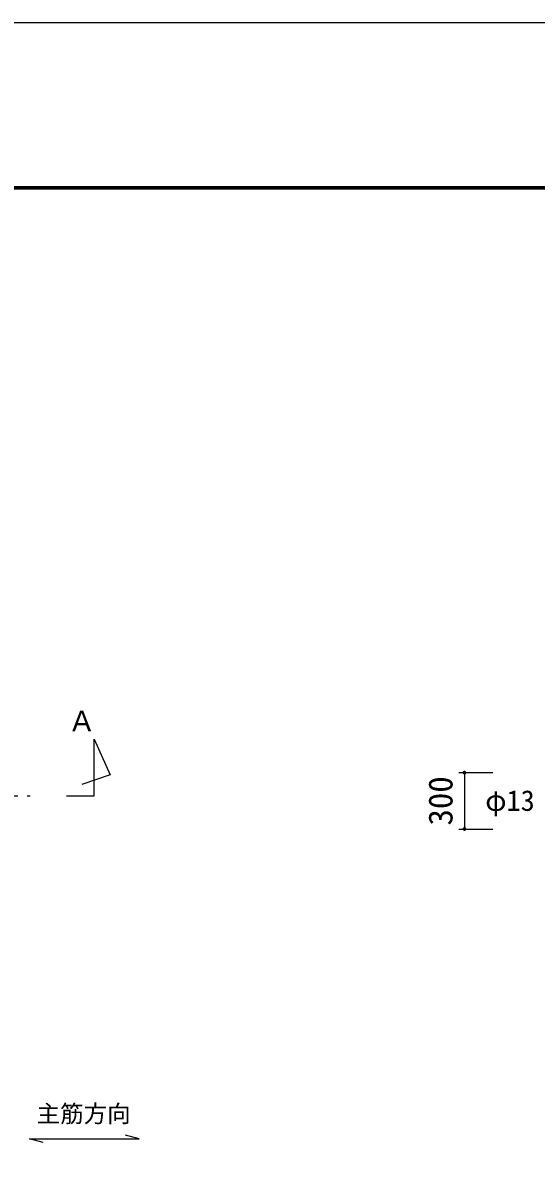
# Model space of a CAD drawing. Units: millimetres, scale not verified. Extents: x -14850 to 14850, y -10500 to 10500.
# Drawn here: x -6463 to -3728, y 4462 to 10500 of the extents above; entities that cross this region are included whole.
import ezdxf
from ezdxf.enums import TextEntityAlignment as Align

# ---------------------------------------------------------------- set-up
doc = ezdxf.new("R2010")
doc.units = ezdxf.units.MM
doc.header["$LTSCALE"] = 50
doc.linetypes.add('CHAIN1', pattern=[8, 5, -1, 1, -1])
for name, color, linetype, lineweight in [('0-0_機器', 3, 'Continuous', 25), ('0-1_空気管', 3, 'Continuous', 25), ('0-2_躯体', 3, 'Continuous', 25), ('0-5_製作', 5, 'Continuous', 25), ('0-6_07', 3, 'Continuous', 25), ('0-7_図面枠', 7, 'Continuous', 25), ('0-8_Axis_waku', 7, 'Continuous', 25)]:
    doc.layers.add(name, color=color, linetype=linetype, lineweight=lineweight)
doc.styles.add('ＭＳ ゴシック', font='')
doc.styles.get('ＭＳ ゴシック').set_extended_font_data('MS Gothic')

msp = doc.modelspace()

# ---------------------------------------------------------------- linework, layer by layer
at = {"layer": '0-0_機器'}
msp.add_lwpolyline([(-6229.27, 6385.94), (-6082.91, 6385.94), (-6082.91, 6687.44), (-5996.39, 6497.11), (-6147.79, 6445.2)], dxfattribs=at)
at = {"layer": '0-1_空気管', "linetype": 'CHAIN1'}
msp.add_line((-10339.45, 6385.94), (-6423.7, 6385.94), dxfattribs=at)
at = {"layer": '0-2_躯体'}
msp.add_lwpolyline([(-6353.87, 4540.73), (-6426.31, 4560.14), (-5842.79, 4560.14), (-5915.24, 4579.56)], dxfattribs=at)
at = {"layer": '0-5_製作', "color": 2}
msp.add_line((-4110.33, 6508.74), (-4110.33, 6208.74), dxfattribs=at)
at = {"layer": '0-6_07', "color": 2}
for p, q in [((-4140.33, 6508.74), (-3959.55, 6508.74)), ((-4140.33, 6208.74), (-3959.55, 6208.74))]:
    msp.add_line(p, q, dxfattribs=at)
at = {"layer": '0-6_07', "color": 5}
for points in [[(-4110.33, 6508.74), (-4120.33, 6508.74), (-4120.31, 6509.36)], [(-4110.33, 6508.74), (-4120.25, 6507.48), (-4120.33, 6508.74)], [(-4110.33, 6508.74), (-4120.31, 6509.36), (-4120.15, 6510.61)], [(-4110.33, 6508.74), (-4120.02, 6506.25), (-4120.25, 6507.48)], [(-4110.33, 6508.74), (-4120.15, 6510.61), (-4119.84, 6511.83)], [(-4110.33, 6508.74), (-4119.63, 6505.06), (-4120.02, 6506.25)], [(-4110.33, 6508.74), (-4119.84, 6511.83), (-4119.38, 6512.99)], [(-4110.33, 6508.74), (-4119.09, 6503.92), (-4119.63, 6505.06)], [(-4110.33, 6518.74), (-4119.38, 6512.99), (-4118.77, 6514.09)], [(-4110.33, 6508.74), (-4119.38, 6512.99), (-4110.33, 6518.74)], [(-4110.33, 6508.74), (-4118.42, 6502.86), (-4119.09, 6503.92)], [(-4110.33, 6518.74), (-4118.77, 6514.09), (-4111.58, 6518.66)], [(-4111.58, 6518.66), (-4118.77, 6514.09), (-4118.04, 6515.11)], [(-4110.33, 6498.74), (-4118.42, 6502.86), (-4110.33, 6508.74)], [(-4110.33, 6498.74), (-4117.62, 6501.89), (-4118.42, 6502.86)], [(-4111.58, 6518.66), (-4118.04, 6515.11), (-4112.82, 6518.42)], [(-4112.82, 6518.42), (-4118.04, 6515.11), (-4117.18, 6516.03)], [(-4110.33, 6498.74), (-4116.71, 6501.03), (-4117.62, 6501.89)], [(-4112.82, 6518.42), (-4117.18, 6516.03), (-4114.01, 6518.03)], [(-4114.01, 6518.03), (-4117.18, 6516.03), (-4116.21, 6516.83)], [(-4110.33, 6498.74), (-4115.69, 6500.29), (-4116.71, 6501.03)], [(-4114.01, 6518.03), (-4116.21, 6516.83), (-4115.15, 6517.5)], [(-4110.33, 6498.74), (-4114.59, 6499.69), (-4115.69, 6500.29)], [(-4110.33, 6498.74), (-4113.42, 6499.23), (-4114.59, 6499.69)], [(-4110.33, 6498.74), (-4112.2, 6498.91), (-4113.42, 6499.23)], [(-4110.33, 6498.74), (-4110.96, 6498.76), (-4112.2, 6498.91)], [(-4109.7, 6518.72), (-4110.33, 6508.74), (-4110.33, 6518.74)], [(-4108.46, 6518.56), (-4110.33, 6508.74), (-4109.7, 6518.72)], [(-4107.24, 6518.25), (-4110.33, 6508.74), (-4108.46, 6518.56)], [(-4106.07, 6517.78), (-4110.33, 6508.74), (-4107.24, 6518.25)], [(-4104.97, 6517.18), (-4110.33, 6508.74), (-4106.07, 6517.78)], [(-4103.96, 6516.44), (-4110.33, 6508.74), (-4104.97, 6517.18)], [(-4103.04, 6515.58), (-4110.33, 6508.74), (-4103.96, 6516.44)], [(-4102.24, 6514.61), (-4110.33, 6508.74), (-4103.04, 6515.58)], [(-4101.57, 6513.55), (-4110.33, 6508.74), (-4102.24, 6514.61)], [(-4101.57, 6513.55), (-4100.33, 6508.74), (-4110.33, 6508.74)], [(-4100.33, 6508.74), (-4110.33, 6498.74), (-4110.33, 6508.74)], [(-4100.35, 6508.11), (-4110.33, 6498.74), (-4100.33, 6508.74)], [(-4100.51, 6506.86), (-4110.33, 6498.74), (-4100.35, 6508.11)], [(-4100.82, 6505.65), (-4110.33, 6498.74), (-4100.51, 6506.86)], [(-4101.28, 6504.48), (-4110.33, 6498.74), (-4100.82, 6505.65)], [(-4101.89, 6503.38), (-4110.33, 6498.74), (-4101.28, 6504.48)], [(-4101.89, 6503.38), (-4109.08, 6498.82), (-4110.33, 6498.74)], [(-4102.63, 6502.36), (-4109.08, 6498.82), (-4101.89, 6503.38)], [(-4102.63, 6502.36), (-4107.84, 6499.05), (-4109.08, 6498.82)], [(-4103.49, 6501.45), (-4107.84, 6499.05), (-4102.63, 6502.36)], [(-4103.49, 6501.45), (-4106.65, 6499.44), (-4107.84, 6499.05)], [(-4104.45, 6500.65), (-4106.65, 6499.44), (-4103.49, 6501.45)], [(-4104.45, 6500.65), (-4105.51, 6499.97), (-4106.65, 6499.44)], [(-4101.03, 6512.42), (-4100.33, 6508.74), (-4101.57, 6513.55)], [(-4100.65, 6511.22), (-4100.33, 6508.74), (-4101.03, 6512.42)], [(-4100.41, 6509.99), (-4100.33, 6508.74), (-4100.65, 6511.22)], [(-4110.33, 6208.74), (-4120.33, 6208.74), (-4120.31, 6209.37)], [(-4110.33, 6208.74), (-4120.25, 6207.48), (-4120.33, 6208.74)], [(-4110.33, 6208.74), (-4120.31, 6209.37), (-4120.15, 6210.61)], [(-4110.33, 6208.74), (-4120.02, 6206.25), (-4120.25, 6207.48)], [(-4110.33, 6208.74), (-4120.15, 6210.61), (-4119.84, 6211.83)], [(-4110.33, 6208.74), (-4119.63, 6205.06), (-4120.02, 6206.25)], [(-4110.33, 6218.74), (-4119.84, 6211.83), (-4119.38, 6213)], [(-4110.33, 6208.74), (-4119.84, 6211.83), (-4110.33, 6218.74)], [(-4110.33, 6208.74), (-4119.09, 6203.92), (-4119.63, 6205.06)], [(-4110.33, 6218.74), (-4119.38, 6213), (-4111.58, 6218.66)], [(-4111.58, 6218.66), (-4119.38, 6213), (-4118.77, 6214.1)], [(-4110.33, 6208.74), (-4118.42, 6202.86), (-4119.09, 6203.92)], [(-4111.58, 6218.66), (-4118.77, 6214.1), (-4112.82, 6218.42)], [(-4112.82, 6218.42), (-4118.77, 6214.1), (-4118.04, 6215.11)], [(-4110.33, 6198.74), (-4118.42, 6202.86), (-4110.33, 6208.74)], [(-4110.33, 6198.74), (-4117.62, 6201.89), (-4118.42, 6202.86)], [(-4112.82, 6218.42), (-4118.04, 6215.11), (-4114.01, 6218.04)], [(-4114.01, 6218.04), (-4118.04, 6215.11), (-4117.18, 6216.03)], [(-4110.33, 6198.74), (-4116.71, 6201.03), (-4117.62, 6201.89)], [(-4114.01, 6218.04), (-4117.18, 6216.03), (-4115.15, 6217.5)], [(-4115.15, 6217.5), (-4117.18, 6216.03), (-4116.21, 6216.83)], [(-4110.33, 6198.74), (-4115.69, 6200.29), (-4116.71, 6201.03)], [(-4110.33, 6198.74), (-4114.59, 6199.69), (-4115.69, 6200.29)], [(-4110.33, 6198.74), (-4113.42, 6199.23), (-4114.59, 6199.69)], [(-4110.33, 6198.74), (-4112.2, 6198.91), (-4113.42, 6199.23)], [(-4110.33, 6198.74), (-4110.96, 6198.76), (-4112.2, 6198.91)], [(-4109.7, 6218.72), (-4110.33, 6208.74), (-4110.33, 6218.74)], [(-4108.46, 6218.56), (-4110.33, 6208.74), (-4109.7, 6218.72)], [(-4107.24, 6218.25), (-4110.33, 6208.74), (-4108.46, 6218.56)], [(-4106.07, 6217.79), (-4110.33, 6208.74), (-4107.24, 6218.25)], [(-4104.97, 6217.18), (-4110.33, 6208.74), (-4106.07, 6217.79)], [(-4103.96, 6216.44), (-4110.33, 6208.74), (-4104.97, 6217.18)], [(-4103.04, 6215.58), (-4110.33, 6208.74), (-4103.96, 6216.44)], [(-4102.24, 6214.62), (-4110.33, 6208.74), (-4103.04, 6215.58)], [(-4101.57, 6213.55), (-4110.33, 6208.74), (-4102.24, 6214.62)], [(-4101.57, 6213.55), (-4100.33, 6208.74), (-4110.33, 6208.74)], [(-4100.33, 6208.74), (-4110.33, 6198.74), (-4110.33, 6208.74)], [(-4100.35, 6208.11), (-4110.33, 6198.74), (-4100.33, 6208.74)], [(-4100.51, 6206.86), (-4110.33, 6198.74), (-4100.35, 6208.11)], [(-4100.82, 6205.65), (-4110.33, 6198.74), (-4100.51, 6206.86)], [(-4101.28, 6204.48), (-4110.33, 6198.74), (-4100.82, 6205.65)], [(-4101.28, 6204.48), (-4109.08, 6198.82), (-4110.33, 6198.74)], [(-4101.89, 6203.38), (-4109.08, 6198.82), (-4101.28, 6204.48)], [(-4101.89, 6203.38), (-4107.84, 6199.05), (-4109.08, 6198.82)], [(-4102.63, 6202.36), (-4107.84, 6199.05), (-4101.89, 6203.38)], [(-4102.63, 6202.36), (-4106.65, 6199.44), (-4107.84, 6199.05)], [(-4103.49, 6201.45), (-4106.65, 6199.44), (-4102.63, 6202.36)], [(-4103.49, 6201.45), (-4105.51, 6199.97), (-4106.65, 6199.44)], [(-4104.45, 6200.65), (-4105.51, 6199.97), (-4103.49, 6201.45)], [(-4101.03, 6212.42), (-4100.33, 6208.74), (-4101.57, 6213.55)], [(-4100.65, 6211.22), (-4100.33, 6208.74), (-4101.03, 6212.42)], [(-4100.41, 6209.99), (-4100.33, 6208.74), (-4100.65, 6211.22)]]:
    msp.add_solid(points, dxfattribs=at)
at = {"layer": '0-7_図面枠'}
msp.add_lwpolyline([(-14850, -10500), (14850, -10500), (14850, 10500), (-14850, 10500)], close=True, dxfattribs=at)
at = {"layer": '0-8_Axis_waku'}
for p, q in [((-12964, 9629), (14014, 9629)), ((-12963, 9628), (14013, 9628)), ((-12962, 9627), (14012, 9627)), ((-12961, 9626), (14011, 9626)), ((-12960, 9625), (14010, 9625)), ((-12959, 9624), (14009, 9624)), ((-12958, 9623), (14008, 9623)), ((-12957, 9622), (14007, 9622)), ((-12956, 9621), (14006, 9621)), ((-12955, 9620), (14005, 9620)), ((-12954, 9619), (14004, 9619)), ((-12953, 9618), (14003, 9618)), ((-12952, 9617), (14002, 9617)), ((-12951, 9616), (14001, 9616)), ((-12950, 9615), (14000, 9615))]:
    msp.add_line(p, q, dxfattribs=at)

# ---------------------------------------------------------------- texts
at = {"layer": '0-0_機器', "color": 4, "style": 'ＭＳ ゴシック'}
msp.add_text('Ａ', height=110, dxfattribs=at).set_placement((-6222.87, 6694.83), align=Align.BOTTOM_LEFT)
at = {"layer": '0-2_躯体', "color": 4, "style": 'ＭＳ ゴシック'}
msp.add_text('主筋方向', height=91.79, dxfattribs=at).set_placement((-6388.68, 4620.33), align=Align.BOTTOM_LEFT)
at = {"layer": '0-6_07', "color": 4, "style": 'ＭＳ ゴシック'}
msp.add_text('300', height=128.4, rotation=90, dxfattribs=at).set_placement((-4135.33, 6227.49), align=Align.BOTTOM_LEFT)
msp.add_text('φ13', height=110, dxfattribs=at).set_placement((-3999.62, 6272.45), align=Align.BOTTOM_LEFT)

doc.saveas('drawing.dxf')
